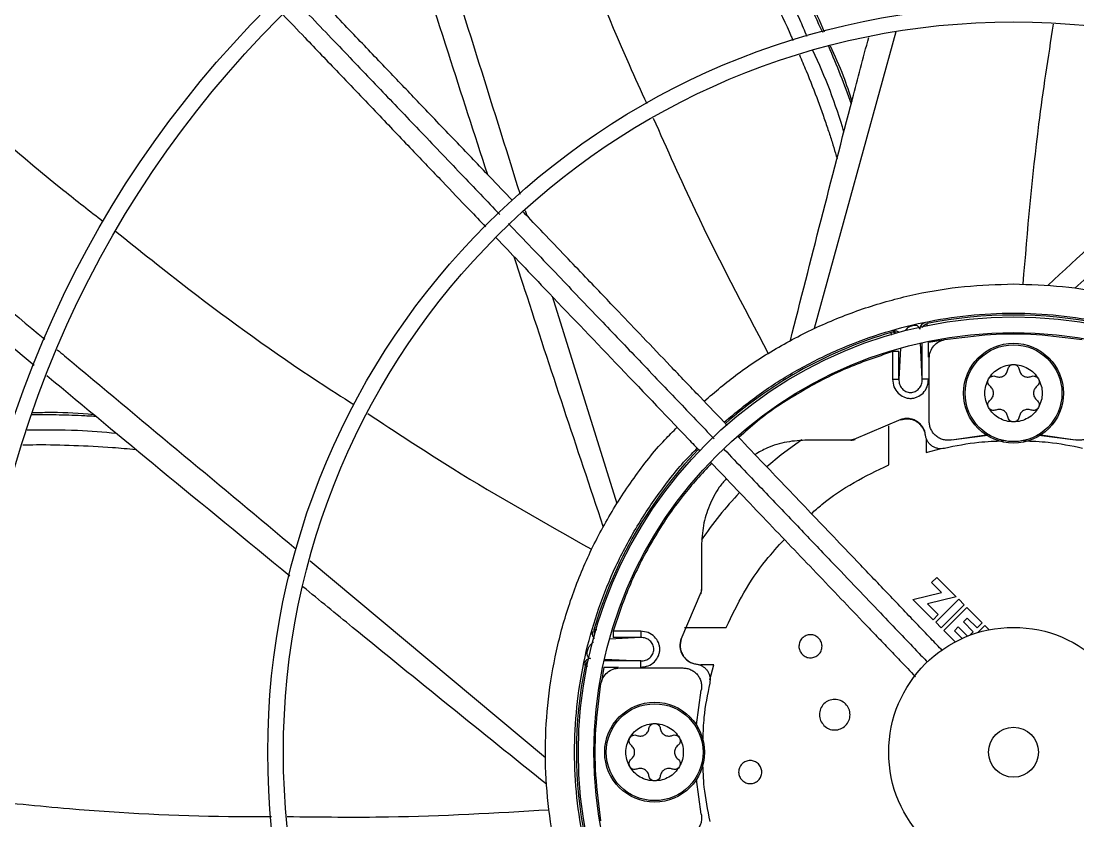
# Model space of a CAD drawing. Header units: inches. Extents: x 1229 to 1453, y -1023 to -720.
# Drawn here: x 1247.91 to 1254.58, y -865.69 to -860.65 of the extents above; entities that cross this region are included whole.
import ezdxf

# ---------------------------------------------------------------- set-up
doc = ezdxf.new("R2010")
doc.units = ezdxf.units.IN
doc.header["$MEASUREMENT"] = 0

msp = doc.modelspace()

# ---------------------------------------------------------------- linework, layer by layer
at = {"color": 18, "linetype": 'Continuous', "lineweight": 25, "true_color": 0x000000}
for p, q in [((1253.4308, -860.7173), (1252.9172, -862.5888)), ((1256.0019, -861.0397), (1254.5613, -862.3336)), ((1251.0935, -861.8448), (1251.1036, -861.877)), ((1251.2628, -862.3856), (1251.672, -863.6925)), ((1253.4601, -862.7123), (1253.4501, -862.9093)), ((1253.5984, -862.9093), (1253.5868, -862.6802)), ((1253.5984, -862.9093), (1253.5984, -862.6776)), ((1253.7297, -862.6628), (1253.6377, -862.677)), ((1253.6377, -862.7701), (1253.6377, -862.677)), ((1253.4108, -862.7347), (1253.4108, -862.9093)), ((1253.4501, -862.9093), (1253.4501, -862.7347)), ((1253.6424, -863.1754), (1253.6424, -862.7753)), ((1253.6377, -862.9093), (1253.5984, -862.9093)), ((1253.4632, -863.1628), (1253.1668, -863.2879)), ((1253.4632, -863.1628), (1253.4635, -863.1648)), ((1253.3865, -863.4491), (1253.3865, -863.2018)), ((1253.1486, -863.2923), (1252.8746, -863.2923)), ((1253.1486, -863.2923), (1253.1571, -863.2923)), ((1253.1749, -863.288), (1253.1668, -863.2879)), ((1253.6227, -863.2859), (1253.6227, -863.371)), ((1253.7834, -863.2912), (1254.0011, -863.2604)), ((1253.7834, -863.2912), (1254.0122, -863.2612)), ((1254.3339, -863.261), (1254.5643, -863.2912)), ((1254.3466, -863.2604), (1254.5643, -863.2912)), ((1253.6227, -863.371), (1253.7179, -863.3458)), ((1252.2054, -863.9616), (1252.2054, -864.2356)), ((1249.7368, -864.0533), (1251.2213, -865.294)), ((1253.6896, -864.1583), (1253.6573, -864.1905)), ((1253.6896, -864.1583), (1253.8121, -864.2807)), ((1252.2054, -864.244), (1252.2054, -864.2356)), ((1253.7196, -864.2529), (1253.6573, -864.1905)), ((1252.201, -864.2537), (1252.0759, -864.5502)), ((1252.201, -864.2537), (1252.2011, -864.2618)), ((1253.5393, -864.2974), (1253.7196, -864.2529)), ((1253.6673, -864.4255), (1253.5393, -864.2974)), ((1253.8121, -864.2807), (1253.6317, -864.3253)), ((1253.6833, -864.4415), (1253.8284, -864.2964)), ((1253.8632, -864.3312), (1253.8284, -864.2964)), ((1253.6317, -864.3253), (1253.6996, -864.3932)), ((1253.8632, -864.3312), (1253.7181, -864.4763)), ((1253.7341, -864.4923), (1253.8789, -864.3476)), ((1253.8789, -864.3476), (1253.9763, -864.445)), ((1253.6996, -864.3932), (1253.6673, -864.4255)), ((1253.7181, -864.4763), (1253.6833, -864.4415)), ((1253.8814, -864.4146), (1253.8575, -864.4386)), ((1253.8575, -864.4386), (1253.9201, -864.5012)), ((1253.944, -864.4773), (1253.8814, -864.4146)), ((1253.9763, -864.445), (1253.944, -864.4773)), ((1251.8224, -864.4977), (1251.6478, -864.4977)), ((1252.0976, -864.4734), (1252.3621, -864.4734)), ((1253.8063, -864.5645), (1253.7341, -864.4923)), ((1253.8252, -864.4709), (1253.8012, -864.4948)), ((1253.8012, -864.4948), (1253.8496, -864.5432)), ((1253.8833, -864.529), (1253.8252, -864.4709)), ((1253.9201, -864.5012), (1253.898, -864.5233)), ((1253.9483, -864.5064), (1253.993, -864.4617)), ((1253.993, -864.4617), (1254.0199, -864.4886)), ((1251.8224, -864.5371), (1251.6254, -864.547)), ((1251.8224, -864.5371), (1251.6478, -864.5371)), ((1252.0759, -864.5502), (1252.0779, -864.5505)), ((1251.4669, -864.7007), (1251.4714, -864.7155)), ((1251.8224, -864.6853), (1251.5906, -864.6853)), ((1251.5932, -864.6737), (1251.8224, -864.6853)), ((1252.2841, -864.7096), (1252.199, -864.7096)), ((1252.2589, -864.8048), (1252.2841, -864.7096)), ((1251.5901, -864.7247), (1251.5758, -864.8167)), ((1251.5901, -864.7247), (1251.6832, -864.7247)), ((1251.6883, -864.7293), (1252.0884, -864.7293)), ((1252.1734, -865.088), (1252.2043, -864.8704)), ((1252.2043, -865.6512), (1252.1734, -865.4336))]:
    msp.add_line(p, q, dxfattribs=at)
at = {"color": 18, "linetype": 'Continuous', "lineweight": 25, "true_color": 0x000000, "flags": 128}
msp.add_lwpolyline([(1252.8378, -863.2908), (1252.7085, -863.3849), (1252.617, -863.4602)], dxfattribs=at)
at = {"color": 18, "linetype": 'Continuous', "lineweight": 25, "true_color": 0x000000}
for centre, radius in [((1254.1739, -865.2608), 11.7126), ((1254.1739, -865.2608), 8.5704), ((1254.1739, -865.2608), 8.472), ((1254.1739, -865.2608), 6.6478), ((1254.1739, -865.2608), 6.5493), ((1254.1739, -865.2608), 4.7037), ((1254.1739, -865.2608), 4.6053), ((1254.1739, -865.2608), 2.745), ((1254.1739, -865.2608), 2.6465), ((1254.1739, -862.997), 0.315), ((1254.1739, -862.997), 0.3053), ((1254.1739, -865.2608), 0.7874), ((1251.9101, -865.2608), 0.315), ((1251.9101, -865.2608), 0.3053), ((1254.1739, -865.2608), 0.1575)]:
    msp.add_circle(centre, radius, dxfattribs=at)
for centre, radius, start, end in [((1254.1739, -865.2608), 12.9331, 103.26667, 166.73333), ((1254.1739, -865.2608), 2.7569, 78.59287, 101.40713), ((1254.1739, -865.2608), 2.7569, 106.2782, 131.24448), ((1253.4121, -862.6522), 0.0393, 60.09679, 106.27356), ((1254.1739, -865.2608), 2.7569, 136.15848, 163.7218), ((1254.1739, -865.2608), 2.3804, 136.5504, 145.78048), ((1251.5652, -864.4991), 0.0394, 163.73091, 209.89291), ((1254.1739, -865.2608), 2.7569, 168.59287, 191.40713), ((1251.5055, -864.7087), 0.0394, 90.00217, 168.29456), ((1251.51, -864.7233), 0.0394, 122.42221, 168.58239)]:
    msp.add_arc(centre, radius, start, end, dxfattribs=at)
for points, knots in [([(1242.4643, -865.2608), (1242.4692, -865.0053), (1242.4788, -864.4944), (1242.5568, -863.7313), (1242.681, -862.9748), (1242.8553, -862.228), (1243.0778, -861.4942), (1243.3479, -860.7766), (1243.6644, -860.0781), (1244.0259, -859.4019), (1244.4308, -858.7507), (1244.8774, -858.1274), (1245.3639, -857.5347), (1245.8881, -856.975), (1246.4477, -856.4508), (1247.0405, -855.9644), (1247.6637, -855.5177), (1248.3149, -855.1128), (1248.9912, -854.7513), (1249.6896, -854.4349), (1250.4073, -854.1648), (1251.141, -853.9422), (1251.8878, -853.7681), (1252.6444, -853.6432), (1253.4075, -853.568), (1254.1739, -853.5429), (1254.9402, -853.568), (1255.7033, -853.6432), (1256.4599, -853.7681), (1257.2067, -853.9422), (1257.9404, -854.1648), (1258.6581, -854.4349), (1259.3565, -854.7513), (1260.0328, -855.1128), (1260.684, -855.5177), (1261.3073, -855.9644), (1261.9, -856.4508), (1262.4597, -856.975), (1262.9838, -857.5347), (1263.4703, -858.1274), (1263.9169, -858.7507), (1264.3218, -859.4019), (1264.6833, -860.0781), (1264.9998, -860.7766), (1265.2699, -861.4942), (1265.4924, -862.228), (1265.6667, -862.9748), (1265.7909, -863.7313), (1265.8689, -864.4944), (1265.8786, -865.0053), (1265.8834, -865.2608)], [0, 0, 0, 0, 0.020833, 0.041667, 0.0625, 0.083333, 0.104167, 0.125, 0.145833, 0.166667, 0.1875, 0.208333, 0.229167, 0.25, 0.270833, 0.291667, 0.3125, 0.333333, 0.354167, 0.375, 0.395833, 0.416667, 0.4375, 0.458333, 0.479167, 0.5, 0.520833, 0.541667, 0.5625, 0.583333, 0.604167, 0.625, 0.645833, 0.666667, 0.6875, 0.708333, 0.729167, 0.75, 0.770833, 0.791667, 0.8125, 0.833333, 0.854167, 0.875, 0.895833, 0.916667, 0.9375, 0.958333, 0.979167, 1, 1, 1, 1]), ([(1251.9813, -859.0947), (1251.9836, -859.0976), (1252.0116, -859.132), (1252.0629, -859.1984), (1252.1346, -859.2932), (1252.2028, -859.3869), (1252.296, -859.5187), (1252.4087, -859.6871), (1252.5624, -859.933), (1252.718, -860.2063), (1252.8606, -860.4825), (1252.9369, -860.6517), (1252.9682, -860.7211)], [0, 0, 0, 0, 0.005829, 0.069293, 0.131295, 0.191839, 0.250923, 0.384412, 0.509798, 0.706683, 0.87956, 1, 1, 1, 1]), ([(1251.9921, -859.0906), (1252.0185, -859.1218), (1252.1583, -859.2872), (1252.3798, -859.6098), (1252.6543, -860.0547), (1252.8547, -860.4253), (1252.9507, -860.6515), (1252.979, -860.7182)], [0, 0, 0, 0, 0.063901, 0.337789, 0.611689, 0.885604, 1, 1, 1, 1]), ([(1251.7937, -859.1665), (1251.832, -859.214), (1251.914, -859.3157), (1252.0351, -859.4783), (1252.1597, -859.6556), (1252.2833, -859.8433), (1252.4052, -860.0415), (1252.5323, -860.2632), (1252.6554, -860.4991), (1252.7411, -860.6743), (1252.7796, -860.7637), (1252.7832, -860.7721)], [0, 0, 0, 0, 0.096233, 0.206176, 0.320503, 0.439206, 0.562272, 0.689686, 0.845034, 0.985429, 1, 1, 1, 1]), ([(1252.8716, -860.7477), (1252.8566, -860.7121), (1252.779, -860.5268), (1252.608, -860.2048), (1252.3596, -859.7838), (1252.1185, -859.4246), (1251.9492, -859.2146), (1251.8828, -859.1324)], [0, 0, 0, 0, 0.06136, 0.318858, 0.576414, 0.834122, 1, 1, 1, 1]), ([(1251.1866, -859.4391), (1251.2489, -859.6235), (1251.4184, -860.1254), (1251.6456, -860.7027), (1251.8228, -861.0892), (1251.8603, -861.1709)], [0, 0, 0, 0, 0.314001, 0.854808, 1, 1, 1, 1]), ([(1250.4708, -859.8609), (1250.4833, -859.9005), (1250.6802, -860.5263), (1250.8769, -861.1539), (1251.0612, -861.7418)], [0, 0, 0, 0, 0.063243, 1, 1, 1, 1]), ([(1250.8573, -861.6192), (1250.7742, -861.3636), (1250.5953, -860.8133), (1250.4208, -860.2627), (1250.3274, -859.9679)], [0, 0, 0, 0, 0.464546, 1, 1, 1, 1]), ([(1251.0132, -861.7824), (1250.9649, -861.7319), (1250.8491, -861.6106), (1250.6571, -861.4098), (1250.4503, -861.1933), (1250.2418, -860.9752), (1250.0337, -860.7575), (1249.8643, -860.5801), (1249.7641, -860.4753), (1249.7396, -860.4496)], [0, 0, 0, 0, 0.113273, 0.27182, 0.45098, 0.599768, 0.762852, 0.941876, 1, 1, 1, 1]), ([(1249.6455, -860.5221), (1249.7376, -860.6185), (1249.9157, -860.8049), (1250.1749, -861.0761), (1250.4303, -861.3434), (1250.6814, -861.6062), (1250.852, -861.7847), (1250.9339, -861.8704)], [0, 0, 0, 0, 0.2154, 0.416422, 0.604341, 0.810085, 1, 1, 1, 1]), ([(1249.5648, -860.6087), (1249.6111, -860.6571), (1249.7279, -860.7794), (1249.9272, -860.9878), (1250.1527, -861.2238), (1250.3715, -861.4529), (1250.5645, -861.6548), (1250.7191, -861.8165), (1250.8096, -861.9113), (1250.8437, -861.947)], [0, 0, 0, 0, 0.1090567, 0.2754016, 0.4684679, 0.6386179, 0.7884724, 0.9203047, 1, 1, 1, 1]), ([(1247.0445, -860.6968), (1247.17, -860.8179), (1247.5369, -861.1719), (1248.001, -861.5772), (1248.3484, -861.8488), (1248.4316, -861.9138)], [0, 0, 0, 0, 0.283361, 0.828422, 1, 1, 1, 1]), ([(1254.4243, -860.6692), (1254.3917, -860.8793), (1254.3071, -861.4232), (1254.2608, -861.9718), (1254.2323, -862.3086)], [0, 0, 0, 0, 0.386148, 1, 1, 1, 1]), ([(1252.7662, -862.6652), (1252.8956, -862.1568), (1253.058, -861.5189), (1253.2263, -860.8829), (1253.2605, -860.7537)], [0, 0, 0, 0, 0.7968413, 1, 1, 1, 1]), ([(1253.1045, -861.3501), (1253.077, -861.2624), (1253.0221, -861.0872), (1252.9467, -860.9194), (1252.909, -860.8356)], [0, 0, 0, 0, 0.500505, 1, 1, 1, 1]), ([(1253.0064, -860.8081), (1253.032, -860.8682), (1253.0832, -860.9886), (1253.1277, -861.1114), (1253.1501, -861.173)], [0, 0, 0, 0, 0.4988732, 1, 1, 1, 1]), ([(1253.0171, -860.8058), (1253.0462, -860.8686), (1253.0992, -860.983), (1253.1371, -861.1028), (1253.1543, -861.1567)], [0, 0, 0, 0, 0.549444, 1, 1, 1, 1]), ([(1252.8229, -860.8641), (1252.8374, -860.8973), (1252.8797, -860.9939), (1252.9292, -861.1229), (1252.974, -861.2469), (1253.0031, -861.332), (1253.0284, -861.4102), (1253.0474, -861.4717), (1253.0577, -861.5072), (1253.0611, -861.5188)], [0, 0, 0, 0, 0.155591, 0.453872, 0.593993, 0.723032, 0.840997, 0.947892, 1, 1, 1, 1]), ([(1254.3929, -862.3162), (1254.7767, -861.9585), (1255.2582, -861.5096), (1255.7436, -861.0656), (1255.8422, -860.9754)], [0, 0, 0, 0, 0.796821, 1, 1, 1, 1]), ([(1251.9015, -861.2618), (1251.9877, -861.4565), (1252.2109, -861.9601), (1252.4687, -862.447), (1252.6268, -862.7457)], [0, 0, 0, 0, 0.3865725, 1, 1, 1, 1]), ([(1246.6133, -861.4484), (1246.6588, -861.4863), (1247.1415, -861.888), (1247.6254, -862.2916), (1248.0637, -862.6571)], [0, 0, 0, 0, 0.094293, 1, 1, 1, 1]), ([(1247.9967, -862.8217), (1247.8601, -862.7087), (1247.3702, -862.3036), (1246.8838, -861.8971), (1246.5331, -861.604)], [0, 0, 0, 0, 0.278863, 1, 1, 1, 1]), ([(1252.3681, -863.2002), (1252.3108, -863.1403), (1252.1909, -863.0148), (1252.0135, -862.8292), (1251.8428, -862.6505), (1251.7016, -862.5028), (1251.581, -862.3766), (1251.4692, -862.2596), (1251.3433, -862.1278), (1251.2128, -861.9913), (1251.1242, -861.8985), (1251.0826, -861.8551)], [0, 0, 0, 0, 0.133272, 0.279174, 0.413304, 0.531425, 0.608473, 0.694881, 0.792575, 0.902797, 1, 1, 1, 1]), ([(1248.5105, -861.976), (1248.6635, -862.0982), (1249.0784, -862.4296), (1249.5817, -862.7925), (1249.9387, -863.0212), (1250.0134, -863.0691)], [0, 0, 0, 0, 0.3159676, 0.8567363, 1, 1, 1, 1]), ([(1250.9876, -861.9266), (1251.0864, -862.03), (1251.2745, -862.2268), (1251.544, -862.5088), (1251.8007, -862.7775), (1252.0452, -863.0333), (1252.2086, -863.2043), (1252.2858, -863.2851)], [0, 0, 0, 0, 0.228868, 0.435815, 0.623227, 0.822027, 1, 1, 1, 1]), ([(1250.9111, -862.0174), (1250.9578, -862.0664), (1251.0594, -862.1727), (1251.3103, -862.4352), (1251.6674, -862.8089), (1251.9943, -863.151), (1252.1719, -863.3368), (1252.1962, -863.3622)], [0, 0, 0, 0, 0.109527, 0.237746, 0.586688, 0.943426, 1, 1, 1, 1]), ([(1251.5863, -863.8384), (1251.4202, -863.3408), (1251.2309, -862.774), (1251.0472, -862.2058), (1251.0248, -862.1364)], [0, 0, 0, 0, 0.877844, 1, 1, 1, 1]), ([(1252.2221, -863.0474), (1252.2915, -862.9885), (1252.4397, -862.8627), (1252.691, -862.7017), (1252.9671, -862.5598), (1253.2571, -862.4482), (1253.557, -862.368), (1253.8637, -862.3175), (1254.0705, -862.3112), (1254.1739, -862.308)], [0, 0, 0, 0, 0.127919, 0.273266, 0.418612, 0.56396, 0.709306, 0.854654, 1, 1, 1, 1]), ([(1254.1739, -862.308), (1254.2772, -862.3112), (1254.484, -862.3175), (1254.7907, -862.368), (1255.0907, -862.4481), (1255.3804, -862.56), (1255.6573, -862.701), (1255.9161, -862.8719), (1256.1056, -863.0191), (1256.2002, -863.1163), (1256.2228, -863.1395)], [0, 0, 0, 0, 0.136759, 0.273517, 0.410274, 0.547034, 0.68379, 0.820549, 0.957307, 1, 1, 1, 1]), ([(1252.3484, -863.1796), (1252.4209, -863.1196), (1252.5667, -862.999), (1252.8079, -862.8475), (1253.063, -862.7195), (1253.3303, -862.6188), (1253.6065, -862.5461), (1253.8887, -862.5021), (1254.1739, -862.4874), (1254.4591, -862.5021), (1254.7412, -862.5461), (1255.0174, -862.6188), (1255.2846, -862.7196), (1255.5403, -862.8471), (1255.7802, -863.0013), (1255.9645, -863.1419), (1256.0605, -863.2381), (1256.0893, -863.2669)], [0, 0, 0, 0, 0.0686182, 0.1379717, 0.207325, 0.2766794, 0.3460334, 0.4153867, 0.4847398, 0.554094, 0.6234473, 0.6928013, 0.7621556, 0.831509, 0.9008624, 0.9702164, 1, 1, 1, 1]), ([(1253.5824, -862.5924), (1253.5815, -862.5889), (1253.5799, -862.5819), (1253.5705, -862.5738), (1253.5603, -862.569), (1253.547, -862.5695), (1253.543, -862.5699), (1253.5398, -862.5705), (1253.5364, -862.5712), (1253.5331, -862.5722), (1253.5299, -862.5732), (1253.5237, -862.5755), (1253.5133, -862.5806), (1253.4968, -862.5916), (1253.4911, -862.5992), (1253.487, -862.6045)], [0, 0, 0, 0, 0.2061417, 0.4095199, 0.552974, 0.5738067, 0.5833824, 0.5923662, 0.6010123, 0.6097972, 0.6191121, 0.6290455, 0.6731164, 0.7702347, 1, 1, 1, 1]), ([(1253.6138, -862.5539), (1253.6096, -862.5552), (1253.601, -862.5579), (1253.5906, -862.5671), (1253.5837, -862.5791), (1253.5828, -862.5881), (1253.5824, -862.5924)], [0, 0, 0, 0, 0.242701, 0.500198, 0.757591, 1, 1, 1, 1]), ([(1253.5998, -862.5829), (1253.6016, -862.5791), (1253.6054, -862.5711), (1253.6158, -862.5623), (1253.6244, -862.5596), (1253.6286, -862.5583)], [0, 0, 0, 0, 0.317155, 0.668815, 1, 1, 1, 1]), ([(1253.6305, -862.577), (1253.6302, -862.5735), (1253.6292, -862.5608), (1253.6288, -862.5594), (1253.6286, -862.5583)], [0, 0, 0, 0, 0.281956, 1, 1, 1, 1]), ([(1253.4011, -862.6144), (1253.401, -862.6159), (1253.4009, -862.618), (1253.4017, -862.6282), (1253.4018, -862.6309)], [0, 0, 0, 0, 0.7360969, 1, 1, 1, 1]), ([(1253.4134, -862.6045), (1253.4161, -862.6039), (1253.4217, -862.6027), (1253.4307, -862.6032), (1253.4397, -862.6058), (1253.4468, -862.6095), (1253.4501, -862.6129), (1253.4511, -862.614)], [0, 0, 0, 0, 0.202106, 0.421325, 0.653497, 0.892822, 1, 1, 1, 1]), ([(1253.7411, -862.6587), (1253.8369, -862.646), (1254.0284, -862.6206), (1254.3193, -862.6206), (1254.5108, -862.646), (1254.6066, -862.6587)], [0, 0, 0, 0, 0.333334, 0.666666, 1, 1, 1, 1]), ([(1253.6424, -862.7753), (1253.6438, -862.7614), (1253.6466, -862.7337), (1253.6687, -862.6975), (1253.7008, -862.6698), (1253.7277, -862.6624), (1253.7411, -862.6587)], [0, 0, 0, 0, 0.250003, 0.500006, 0.749994, 1, 1, 1, 1]), ([(1248.1425, -862.7228), (1248.1733, -862.7484), (1248.6748, -863.1664), (1249.1771, -863.5859), (1249.6486, -863.9796)], [0, 0, 0, 0, 0.061422, 1, 1, 1, 1]), ([(1253.4108, -862.7347), (1253.3109, -862.7686), (1253.1089, -862.8371), (1252.8233, -862.9881), (1252.5975, -863.1346), (1252.4791, -863.2427), (1252.4415, -863.2771)], [0, 0, 0, 0, 0.282089, 0.570666, 0.863744, 1, 1, 1, 1]), ([(1253.4501, -862.7347), (1253.4495, -862.7347), (1253.4481, -862.7347), (1253.439, -862.7347), (1253.4261, -862.7347), (1253.4159, -862.7347), (1253.4108, -862.7347)], [0, 0, 0, 0, 0.250013, 0.500029, 0.750015, 1, 1, 1, 1]), ([(1254.017, -862.9065), (1254.026, -862.8934), (1254.0438, -862.8672), (1254.0824, -862.8386), (1254.1264, -862.8195), (1254.158, -862.8171), (1254.1739, -862.8159)], [0, 0, 0, 0, 0.25, 0.500009, 0.750001, 1, 1, 1, 1]), ([(1254.0623, -862.8911), (1254.0663, -862.8924), (1254.0742, -862.8951), (1254.087, -862.8956), (1254.0994, -862.8934), (1254.1111, -862.8883), (1254.1213, -862.8807), (1254.1295, -862.8711), (1254.1354, -862.8598), (1254.1371, -862.8515), (1254.1379, -862.8474)], [0, 0, 0, 0, 0.12501, 0.250004, 0.375011, 0.500011, 0.62501, 0.75002, 0.875001, 1, 1, 1, 1]), ([(1254.1379, -862.8474), (1254.1389, -862.8432), (1254.141, -862.8346), (1254.1495, -862.8244), (1254.1608, -862.8173), (1254.1695, -862.8164), (1254.1739, -862.8159)], [0, 0, 0, 0, 0.250017, 0.500038, 0.749991, 1, 1, 1, 1]), ([(1254.1739, -862.8159), (1254.1782, -862.8164), (1254.1869, -862.8173), (1254.1982, -862.8244), (1254.2067, -862.8346), (1254.2088, -862.8432), (1254.2098, -862.8474)], [0, 0, 0, 0, 0.249997, 0.500015, 0.750023, 1, 1, 1, 1]), ([(1254.1739, -862.8159), (1254.1897, -862.8171), (1254.2213, -862.8195), (1254.2653, -862.8386), (1254.3039, -862.8672), (1254.3218, -862.8934), (1254.3307, -862.9065)], [0, 0, 0, 0, 0.250018, 0.500003, 0.750007, 1, 1, 1, 1]), ([(1254.2098, -862.8474), (1254.2106, -862.8515), (1254.2123, -862.8598), (1254.2182, -862.8711), (1254.2264, -862.8807), (1254.2366, -862.8883), (1254.2483, -862.8934), (1254.2607, -862.8956), (1254.2735, -862.8951), (1254.2815, -862.8924), (1254.2854, -862.8911)], [0, 0, 0, 0, 0.125009, 0.249988, 0.374997, 0.499995, 0.624993, 0.749999, 0.874992, 1, 1, 1, 1]), ([(1249.6094, -864.1497), (1249.3364, -863.9266), (1248.8235, -863.5074), (1248.3146, -863.0853), (1248.0767, -862.8879)], [0, 0, 0, 0, 0.532369, 1, 1, 1, 1]), ([(1253.4108, -862.9093), (1253.4126, -862.9255), (1253.4161, -862.9573), (1253.4429, -862.9973), (1253.4745, -863.0192), (1253.5026, -863.028), (1253.5242, -863.0301), (1253.5459, -863.028), (1253.574, -863.0192), (1253.6056, -862.9973), (1253.6324, -862.9573), (1253.6359, -862.9255), (1253.6377, -862.9093)], [0, 0, 0, 0, 0.132078, 0.2598, 0.381605, 0.440894, 0.500007, 0.559042, 0.618396, 0.740202, 0.867924, 1, 1, 1, 1]), ([(1253.4108, -862.9093), (1253.4159, -862.9093), (1253.4261, -862.9093), (1253.439, -862.9093), (1253.4481, -862.9093), (1253.4495, -862.9093), (1253.4501, -862.9093)], [0, 0, 0, 0, 0.249985, 0.499971, 0.749987, 1, 1, 1, 1]), ([(1253.4501, -862.9093), (1253.4511, -862.9198), (1253.4531, -862.9406), (1253.4667, -862.9637), (1253.4816, -862.978), (1253.4947, -862.9861), (1253.5091, -862.9912), (1253.5242, -862.993), (1253.5394, -862.9912), (1253.5538, -862.9861), (1253.5669, -862.978), (1253.5818, -862.9637), (1253.5954, -862.9406), (1253.5974, -862.9198), (1253.5984, -862.9093)], [0, 0, 0, 0, 0.1276382, 0.2537227, 0.3161311, 0.3778855, 0.439088, 0.4999904, 0.5609116, 0.6221141, 0.6838688, 0.7462768, 0.8723618, 1, 1, 1, 1]), ([(1254.017, -863.0876), (1254.0101, -863.0733), (1253.9964, -863.0447), (1253.9909, -862.997), (1253.9964, -862.9493), (1254.0101, -862.9208), (1254.017, -862.9065)], [0, 0, 0, 0, 0.25, 0.5, 0.75, 1, 1, 1, 1]), ([(1254.0263, -862.9533), (1254.0231, -862.9503), (1254.0168, -862.9443), (1254.0122, -862.9318), (1254.0117, -862.9185), (1254.0152, -862.9105), (1254.017, -862.9065)], [0, 0, 0, 0, 0.249989, 0.499995, 0.749993, 1, 1, 1, 1]), ([(1254.017, -862.9065), (1254.0196, -862.9029), (1254.0247, -862.8958), (1254.0365, -862.8896), (1254.0497, -862.8874), (1254.0581, -862.8898), (1254.0623, -862.8911)], [0, 0, 0, 0, 0.249988, 0.499992, 0.749963, 1, 1, 1, 1]), ([(1254.2854, -862.8911), (1254.2896, -862.8898), (1254.298, -862.8874), (1254.3112, -862.8896), (1254.323, -862.8958), (1254.3281, -862.9029), (1254.3307, -862.9065)], [0, 0, 0, 0, 0.249949, 0.500008, 0.750012, 1, 1, 1, 1]), ([(1254.3307, -862.9065), (1254.3325, -862.9105), (1254.336, -862.9185), (1254.3356, -862.9318), (1254.3309, -862.9443), (1254.3246, -862.9503), (1254.3214, -862.9533)], [0, 0, 0, 0, 0.250007, 0.500005, 0.750011, 1, 1, 1, 1]), ([(1254.3307, -862.9065), (1254.3376, -862.9208), (1254.3513, -862.9493), (1254.3568, -862.997), (1254.3513, -863.0447), (1254.3376, -863.0733), (1254.3307, -863.0876)], [0, 0, 0, 0, 0.25, 0.5, 0.75, 1, 1, 1, 1]), ([(1254.0263, -863.0407), (1254.0295, -863.0379), (1254.0358, -863.0323), (1254.0426, -863.0215), (1254.0469, -863.0096), (1254.0483, -862.997), (1254.0469, -862.9844), (1254.0426, -862.9725), (1254.0358, -862.9617), (1254.0295, -862.9561), (1254.0263, -862.9533)], [0, 0, 0, 0, 0.125011, 0.2500042, 0.3750014, 0.5, 0.625, 0.7499958, 0.874989, 1, 1, 1, 1]), ([(1254.3214, -862.9533), (1254.3182, -862.9561), (1254.3119, -862.9617), (1254.3051, -862.9725), (1254.3008, -862.9844), (1254.2994, -862.997), (1254.3008, -863.0096), (1254.3051, -863.0215), (1254.3119, -863.0323), (1254.3182, -863.0379), (1254.3214, -863.0407)], [0, 0, 0, 0, 0.125011, 0.2500042, 0.375, 0.5, 0.6249986, 0.7499958, 0.874989, 1, 1, 1, 1]), ([(1254.017, -863.0876), (1254.0152, -863.0836), (1254.0117, -863.0756), (1254.0122, -863.0622), (1254.0168, -863.0497), (1254.0231, -863.0437), (1254.0263, -863.0407)], [0, 0, 0, 0, 0.250008, 0.500004, 0.75001, 1, 1, 1, 1]), ([(1254.3214, -863.0407), (1254.3246, -863.0437), (1254.3309, -863.0497), (1254.3356, -863.0622), (1254.336, -863.0756), (1254.3325, -863.0836), (1254.3307, -863.0876)], [0, 0, 0, 0, 0.24999, 0.499996, 0.749992, 1, 1, 1, 1]), ([(1247.9846, -863.1196), (1248.0272, -863.1182), (1248.156, -863.1137), (1248.2839, -863.1236), (1248.3696, -863.1303)], [0, 0, 0, 0, 0.330582, 1, 1, 1, 1]), ([(1254.1739, -863.1781), (1254.158, -863.1769), (1254.1264, -863.1745), (1254.0824, -863.1554), (1254.0438, -863.1269), (1254.026, -863.1007), (1254.017, -863.0876)], [0, 0, 0, 0, 0.249999, 0.49999, 0.749999, 1, 1, 1, 1]), ([(1254.0623, -863.103), (1254.0581, -863.1042), (1254.0497, -863.1067), (1254.0365, -863.1044), (1254.0247, -863.0982), (1254.0196, -863.0911), (1254.017, -863.0876)], [0, 0, 0, 0, 0.250037, 0.500007, 0.750011, 1, 1, 1, 1]), ([(1254.1379, -863.1466), (1254.1371, -863.1425), (1254.1354, -863.1342), (1254.1295, -863.123), (1254.1213, -863.1133), (1254.1111, -863.1057), (1254.0994, -863.1007), (1254.087, -863.0984), (1254.0742, -863.0989), (1254.0663, -863.1016), (1254.0623, -863.103)], [0, 0, 0, 0, 0.124998, 0.249979, 0.374989, 0.499989, 0.624988, 0.749996, 0.87499, 1, 1, 1, 1]), ([(1254.3307, -863.0876), (1254.3218, -863.1007), (1254.3039, -863.1269), (1254.2653, -863.1554), (1254.2213, -863.1745), (1254.1897, -863.1769), (1254.1739, -863.1781)], [0, 0, 0, 0, 0.249995, 0.499998, 0.749982, 1, 1, 1, 1]), ([(1254.2854, -863.103), (1254.2815, -863.1016), (1254.2735, -863.0989), (1254.2607, -863.0984), (1254.2483, -863.1007), (1254.2366, -863.1057), (1254.2264, -863.1133), (1254.2182, -863.123), (1254.2123, -863.1342), (1254.2106, -863.1425), (1254.2098, -863.1466)], [0, 0, 0, 0, 0.125008, 0.250001, 0.375007, 0.500005, 0.625004, 0.750013, 0.874992, 1, 1, 1, 1]), ([(1254.3307, -863.0876), (1254.3281, -863.0911), (1254.323, -863.0982), (1254.3112, -863.1044), (1254.298, -863.1067), (1254.2896, -863.1042), (1254.2854, -863.103)], [0, 0, 0, 0, 0.249989, 0.4999926, 0.7500513, 1, 1, 1, 1]), ([(1247.9813, -863.1306), (1248.0326, -863.1308), (1248.1372, -863.1314), (1248.2713, -863.1355), (1248.3539, -863.1402), (1248.3835, -863.1418)], [0, 0, 0, 0, 0.3820963, 0.7788145, 1, 1, 1, 1]), ([(1250.1012, -863.1257), (1250.2787, -863.2427), (1250.7383, -863.5455), (1251.2182, -863.8156), (1251.5127, -863.9814)], [0, 0, 0, 0, 0.386151, 1, 1, 1, 1]), ([(1253.6184, -863.2606), (1253.6168, -863.252), (1253.6135, -863.2347), (1253.6016, -863.211), (1253.5851, -863.1904), (1253.5645, -863.1739), (1253.5407, -863.1624), (1253.5151, -863.1565), (1253.4886, -863.156), (1253.4717, -863.1606), (1253.4632, -863.1628)], [0, 0, 0, 0, 0.125208, 0.250383, 0.375501, 0.500527, 0.625481, 0.750346, 0.875187, 1, 1, 1, 1]), ([(1253.4634, -863.1643), (1253.4774, -863.1612), (1253.4991, -863.1564), (1253.5291, -863.161), (1253.5509, -863.1682), (1253.5634, -863.1765), (1253.569, -863.1803)], [0, 0, 0, 0, 0.3849, 0.596379, 0.815696, 1, 1, 1, 1]), ([(1253.6132, -863.2385), (1253.6131, -863.2384), (1253.6112, -863.2299), (1253.6023, -863.2141), (1253.5861, -863.1927), (1253.5643, -863.1754), (1253.5392, -863.1636), (1253.5128, -863.1582), (1253.4871, -863.1583), (1253.4712, -863.1627), (1253.4635, -863.1648)], [0, 0, 0, 0, 0.002801, 0.141497, 0.287581, 0.43759, 0.587502, 0.733294, 0.871589, 1, 1, 1, 1]), ([(1253.569, -863.1803), (1253.5703, -863.181), (1253.5786, -863.1858), (1253.5908, -863.1988), (1253.605, -863.2178), (1253.6107, -863.2321), (1253.6134, -863.2391)], [0, 0, 0, 0, 0.056279, 0.380802, 0.697088, 1, 1, 1, 1]), ([(1253.7834, -863.2912), (1253.7748, -863.2924), (1253.7575, -863.2947), (1253.7315, -863.2908), (1253.7069, -863.2817), (1253.6849, -863.2674), (1253.6666, -863.2486), (1253.6529, -863.2263), (1253.644, -863.2015), (1253.6429, -863.1841), (1253.6424, -863.1754)], [0, 0, 0, 0, 0.124991, 0.249998, 0.374994, 0.499989, 0.624994, 0.749993, 0.874999, 1, 1, 1, 1]), ([(1254.1739, -863.1781), (1254.1695, -863.1777), (1254.1608, -863.1768), (1254.1495, -863.1697), (1254.141, -863.1594), (1254.1389, -863.1509), (1254.1379, -863.1466)], [0, 0, 0, 0, 0.249989, 0.499998, 0.75, 1, 1, 1, 1]), ([(1254.2098, -863.1466), (1254.2088, -863.1509), (1254.2067, -863.1594), (1254.1982, -863.1697), (1254.1869, -863.1768), (1254.1782, -863.1777), (1254.1739, -863.1781)], [0, 0, 0, 0, 0.249999, 0.500031, 0.75007, 1, 1, 1, 1]), ([(1254.7054, -863.1754), (1254.7048, -863.1841), (1254.7037, -863.2015), (1254.6948, -863.2263), (1254.6811, -863.2486), (1254.6628, -863.2674), (1254.6408, -863.2817), (1254.6162, -863.2908), (1254.5902, -863.2947), (1254.5729, -863.2924), (1254.5643, -863.2912)], [0, 0, 0, 0, 0.1249985, 0.2500014, 0.3749975, 0.4999997, 0.6249916, 0.7499853, 0.8749892, 1, 1, 1, 1]), ([(1248.5154, -863.251), (1248.434, -863.2438), (1248.2469, -863.2271), (1248.0582, -863.2296), (1247.9516, -863.231)], [0, 0, 0, 0, 0.435498, 1, 1, 1, 1]), ([(1251.9608, -867.2122), (1251.9047, -867.1466), (1251.7813, -867.0025), (1251.6218, -866.7557), (1251.4786, -866.4803), (1251.3657, -866.1909), (1251.2836, -865.8914), (1251.2335, -865.5849), (1251.2157, -865.2748), (1251.2305, -864.9646), (1251.2778, -864.6577), (1251.357, -864.3573), (1251.4673, -864.0671), (1251.6071, -863.7896), (1251.7767, -863.5298), (1251.9261, -863.3362), (1252.0263, -863.2379), (1252.0527, -863.2121)], [0, 0, 0, 0, 0.05882, 0.129282, 0.199743, 0.270205, 0.340667, 0.411128, 0.48159, 0.552051, 0.622513, 0.692975, 0.763436, 0.833898, 0.904359, 0.974821, 1, 1, 1, 1]), ([(1253.7259, -864.6211), (1253.7014, -864.5955), (1253.6462, -864.5377), (1253.5604, -864.4479), (1253.4683, -864.3515), (1253.3754, -864.2543), (1253.2814, -864.1559), (1253.1206, -863.9877), (1252.8931, -863.7496), (1252.6434, -863.4883), (1252.4912, -863.3291), (1252.4373, -863.2727)], [0, 0, 0, 0, 0.056993, 0.128473, 0.199655, 0.271209, 0.344596, 0.418468, 0.645238, 0.874387, 1, 1, 1, 1]), ([(1252.8746, -863.2923), (1252.8309, -863.295), (1252.7435, -863.3003), (1252.6306, -863.3332), (1252.5679, -863.3693), (1252.5432, -863.3835)], [0, 0, 0, 0, 0.377262, 0.754526, 1, 1, 1, 1]), ([(1253.1668, -863.2879), (1253.1639, -863.2892), (1253.1581, -863.2918), (1253.1518, -863.2921), (1253.1486, -863.2923)], [0, 0, 0, 0, 0.499687, 1, 1, 1, 1]), ([(1253.1571, -863.2923), (1253.1602, -863.2921), (1253.1663, -863.2917), (1253.172, -863.2892), (1253.1749, -863.288)], [0, 0, 0, 0, 0.4999258, 1, 1, 1, 1]), ([(1253.7379, -863.3447), (1253.7311, -863.3458), (1253.7176, -863.3481), (1253.6969, -863.3459), (1253.6771, -863.34), (1253.6591, -863.3298), (1253.6434, -863.3162), (1253.6311, -863.2996), (1253.6221, -863.2809), (1253.6196, -863.2674), (1253.6184, -863.2606)], [0, 0, 0, 0, 0.124957, 0.249986, 0.374922, 0.499988, 0.62492, 0.749987, 0.874963, 1, 1, 1, 1]), ([(1254.1107, -863.2993), (1254.0585, -863.301), (1253.933, -863.3051), (1253.8098, -863.3301), (1253.7379, -863.3447)], [0, 0, 0, 0, 0.415945, 1, 1, 1, 1]), ([(1254.6098, -863.3447), (1254.5379, -863.3301), (1254.4149, -863.3051), (1254.2895, -863.301), (1254.2375, -863.2993)], [0, 0, 0, 0, 0.584815, 1, 1, 1, 1]), ([(1247.9245, -863.3226), (1247.9531, -863.322), (1248.0603, -863.3199), (1248.2494, -863.325), (1248.4583, -863.3347), (1248.5882, -863.3468), (1248.6367, -863.3514)], [0, 0, 0, 0, 0.1201, 0.449916, 0.794925, 1, 1, 1, 1]), ([(1252.0945, -867.0845), (1252.079, -867.0681), (1251.9984, -866.9826), (1251.8744, -866.8087), (1251.7259, -866.5652), (1251.6052, -866.3062), (1251.5112, -866.0366), (1251.4455, -865.7587), (1251.4088, -865.4755), (1251.4014, -865.19), (1251.4234, -864.9053), (1251.4745, -864.6243), (1251.5542, -864.3501), (1251.6619, -864.0856), (1251.7957, -863.8331), (1251.9566, -863.5976), (1252.0856, -863.4341), (1252.1666, -863.3563), (1252.179, -863.3443)], [0, 0, 0, 0, 0.016441, 0.085793, 0.155147, 0.2245, 0.293853, 0.363206, 0.432559, 0.501912, 0.571266, 0.640619, 0.709972, 0.779325, 0.848678, 0.918031, 0.987384, 1, 1, 1, 1]), ([(1252.3489, -863.3511), (1252.4322, -863.4383), (1252.5907, -863.6041), (1252.8145, -863.8383), (1253.0114, -864.0444), (1253.1815, -864.2224), (1253.3275, -864.3752), (1253.4519, -864.5053), (1253.5505, -864.6085), (1253.608, -864.6687), (1253.6308, -864.6925)], [0, 0, 0, 0, 0.195171, 0.371207, 0.524032, 0.656023, 0.769243, 0.865559, 0.946768, 1, 1, 1, 1]), ([(1252.2693, -863.4387), (1252.2075, -863.5054), (1252.0714, -863.6524), (1251.9006, -863.9098), (1251.7503, -864.196), (1251.6817, -864.3979), (1251.6478, -864.4977)], [0, 0, 0, 0, 0.219673, 0.484447, 0.745155, 1, 1, 1, 1]), ([(1252.263, -863.4321), (1252.3735, -863.5478), (1252.5891, -863.7734), (1252.9089, -864.108), (1253.1449, -864.355), (1253.302, -864.5194), (1253.3805, -864.6016), (1253.4648, -864.6898), (1253.5229, -864.7505), (1253.5554, -864.7846)], [0, 0, 0, 0, 0.256905, 0.500939, 0.742315, 0.804588, 0.865353, 0.924471, 1, 1, 1, 1]), ([(1252.8993, -863.7561), (1252.9206, -863.7369), (1253.003, -863.6623), (1253.1654, -863.556), (1253.313, -863.4846), (1253.3865, -863.4491)], [0, 0, 0, 0, 0.148915, 0.576565, 1, 1, 1, 1]), ([(1252.3622, -863.536), (1252.347, -863.5535), (1252.3029, -863.6041), (1252.2532, -863.7043), (1252.2127, -863.83), (1252.2078, -863.9177), (1252.2054, -863.9616)], [0, 0, 0, 0, 0.150095, 0.433399, 0.716699, 1, 1, 1, 1]), ([(1252.3621, -864.4734), (1252.3975, -864.3998), (1252.4686, -864.252), (1252.5932, -864.0661), (1252.6887, -863.9622), (1252.7284, -863.9191)], [0, 0, 0, 0, 0.366655, 0.736954, 1, 1, 1, 1]), ([(1251.228, -865.4631), (1250.8194, -865.1342), (1250.3057, -864.7208), (1249.7963, -864.3029), (1249.6921, -864.2174)], [0, 0, 0, 0, 0.7955294, 1, 1, 1, 1]), ([(1252.2054, -864.2356), (1252.2052, -864.2387), (1252.2048, -864.245), (1252.2023, -864.2508), (1252.201, -864.2537)], [0, 0, 0, 0, 0.5002029, 1, 1, 1, 1]), ([(1252.2011, -864.2618), (1252.2023, -864.259), (1252.2048, -864.2533), (1252.2052, -864.2471), (1252.2054, -864.244)], [0, 0, 0, 0, 0.499996, 1, 1, 1, 1]), ([(1251.5176, -864.5004), (1251.517, -864.503), (1251.5157, -864.5086), (1251.5162, -864.5176), (1251.5188, -864.5267), (1251.5238, -864.535), (1251.5282, -864.5403), (1251.5311, -864.5421), (1251.5313, -864.5422)], [0, 0, 0, 0, 0.17635, 0.367482, 0.569906, 0.778387, 0.986853, 1, 1, 1, 1]), ([(1251.5448, -864.4889), (1251.5418, -864.4886), (1251.5312, -864.4879), (1251.529, -864.488), (1251.5274, -864.488)], [0, 0, 0, 0, 0.285937, 1, 1, 1, 1]), ([(1251.6478, -864.4977), (1251.6478, -864.5028), (1251.6478, -864.513), (1251.6478, -864.5259), (1251.6478, -864.5351), (1251.6478, -864.5364), (1251.6478, -864.5371)], [0, 0, 0, 0, 0.250002, 0.5, 0.749996, 1, 1, 1, 1]), ([(1251.8224, -864.4977), (1251.8224, -864.5028), (1251.8224, -864.513), (1251.8224, -864.5259), (1251.8224, -864.5351), (1251.8224, -864.5364), (1251.8224, -864.5371)], [0, 0, 0, 0, 0.250002, 0.5, 0.749996, 1, 1, 1, 1]), ([(1251.8224, -864.7247), (1251.8386, -864.7229), (1251.8704, -864.7194), (1251.9104, -864.6925), (1251.9323, -864.6609), (1251.941, -864.6328), (1251.9432, -864.6112), (1251.941, -864.5896), (1251.9323, -864.5615), (1251.9104, -864.5298), (1251.8704, -864.503), (1251.8386, -864.4995), (1251.8224, -864.4977)], [0, 0, 0, 0, 0.13208, 0.259807, 0.381597, 0.440892, 0.499998, 0.559043, 0.618394, 0.740193, 0.86792, 1, 1, 1, 1]), ([(1251.5255, -864.5651), (1251.5218, -864.568), (1251.5141, -864.5742), (1251.504, -864.5854), (1251.4962, -864.5966), (1251.4924, -864.6031), (1251.4893, -864.6092), (1251.4872, -864.6142), (1251.4858, -864.6183), (1251.4849, -864.6211), (1251.4841, -864.624), (1251.4835, -864.6267), (1251.4831, -864.6293), (1251.4826, -864.6327), (1251.4824, -864.6369), (1251.4825, -864.6414), (1251.4831, -864.6462), (1251.4843, -864.651), (1251.487, -864.6574), (1251.4916, -864.6632), (1251.4982, -864.6677), (1251.503, -864.6688), (1251.5055, -864.6693)], [0, 0, 0, 0, 0.144655, 0.301145, 0.350171, 0.389253, 0.414601, 0.43423, 0.442259, 0.449397, 0.456002, 0.462525, 0.468812, 0.475746, 0.492362, 0.513538, 0.539807, 0.57987, 0.628801, 0.743036, 0.86882, 1, 1, 1, 1]), ([(1251.8224, -864.6853), (1251.8329, -864.6843), (1251.8537, -864.6824), (1251.8769, -864.6687), (1251.8911, -864.6537), (1251.8993, -864.6406), (1251.9043, -864.6263), (1251.906, -864.6112), (1251.9043, -864.5961), (1251.8993, -864.5818), (1251.8911, -864.5687), (1251.8769, -864.5537), (1251.8537, -864.54), (1251.8329, -864.5381), (1251.8224, -864.5371)], [0, 0, 0, 0, 0.127647, 0.253731, 0.317938, 0.377881, 0.439686, 0.499999, 0.560303, 0.622116, 0.682044, 0.746268, 0.872353, 1, 1, 1, 1]), ([(1252.0759, -864.5502), (1252.0736, -864.5586), (1252.0691, -864.5755), (1252.0696, -864.602), (1252.0755, -864.6277), (1252.087, -864.6514), (1252.1034, -864.6721), (1252.1241, -864.6885), (1252.1478, -864.7005), (1252.165, -864.7037), (1252.1737, -864.7053)], [0, 0, 0, 0, 0.124818, 0.249648, 0.374524, 0.499471, 0.624502, 0.74961, 0.874785, 1, 1, 1, 1]), ([(1252.0779, -864.5505), (1252.0758, -864.5581), (1252.0714, -864.5741), (1252.0712, -864.5998), (1252.0767, -864.6262), (1252.0885, -864.6513), (1252.1057, -864.6731), (1252.1271, -864.6893), (1252.143, -864.6981), (1252.1515, -864.7001), (1252.1518, -864.7002)], [0, 0, 0, 0, 0.12828, 0.266442, 0.412107, 0.561878, 0.711749, 0.857691, 0.996246, 1, 1, 1, 1]), ([(1252.9448, -864.5412), (1252.9373, -864.5352), (1252.9222, -864.5233), (1252.8932, -864.518), (1252.8647, -864.5236), (1252.8404, -864.5398), (1252.8242, -864.5641), (1252.8186, -864.5926), (1252.8239, -864.6216), (1252.8358, -864.6367), (1252.8418, -864.6442)], [0, 0, 0, 0, 0.124989, 0.249992, 0.374996, 0.500002, 0.625002, 0.750001, 0.875, 1, 1, 1, 1]), ([(1252.8418, -864.6442), (1252.8493, -864.6501), (1252.8643, -864.6621), (1252.8934, -864.6673), (1252.9218, -864.6617), (1252.9461, -864.6455), (1252.9623, -864.6212), (1252.9679, -864.5928), (1252.9627, -864.5637), (1252.9507, -864.5487), (1252.9448, -864.5412)], [0, 0, 0, 0, 0.125003, 0.250004, 0.375005, 0.499991, 0.624999, 0.749995, 0.874992, 1, 1, 1, 1]), ([(1251.4714, -864.7155), (1251.4722, -864.7158), (1251.4733, -864.7161), (1251.4846, -864.717), (1251.487, -864.7172)], [0, 0, 0, 0, 0.786707, 1, 1, 1, 1]), ([(1251.8224, -864.7247), (1251.8224, -864.7196), (1251.8224, -864.7094), (1251.8224, -864.6965), (1251.8224, -864.6873), (1251.8224, -864.686), (1251.8224, -864.6853)], [0, 0, 0, 0, 0.250002, 0.5, 0.749996, 1, 1, 1, 1]), ([(1252.1737, -864.7053), (1252.1804, -864.7065), (1252.194, -864.709), (1252.2127, -864.718), (1252.2293, -864.7303), (1252.2428, -864.746), (1252.253, -864.764), (1252.259, -864.7838), (1252.2611, -864.8045), (1252.2589, -864.8181), (1252.2578, -864.8248)], [0, 0, 0, 0, 0.124969, 0.250016, 0.374949, 0.50001, 0.62494, 0.750007, 0.87497, 1, 1, 1, 1]), ([(1251.5718, -864.828), (1251.5755, -864.8146), (1251.5828, -864.7877), (1251.6105, -864.7556), (1251.6468, -864.7336), (1251.6745, -864.7307), (1251.6883, -864.7293)], [0, 0, 0, 0, 0.250006, 0.499995, 0.749991, 1, 1, 1, 1]), ([(1252.0884, -864.7293), (1252.0971, -864.7299), (1252.1145, -864.731), (1252.1393, -864.7398), (1252.1617, -864.7535), (1252.1805, -864.7718), (1252.1948, -864.7938), (1252.2039, -864.8184), (1252.2077, -864.8445), (1252.2054, -864.8617), (1252.2043, -864.8704)], [0, 0, 0, 0, 0.1249825, 0.2500013, 0.3749857, 0.4999988, 0.6250017, 0.7499987, 0.8749993, 1, 1, 1, 1]), ([(1251.5718, -865.6936), (1251.5591, -865.5978), (1251.5337, -865.4062), (1251.5337, -865.1154), (1251.5591, -864.9238), (1251.5718, -864.828)], [0, 0, 0, 0, 0.333333, 0.666667, 1, 1, 1, 1]), ([(1252.2578, -864.8248), (1252.243, -864.8968), (1252.2192, -865.0131), (1252.2151, -865.1316), (1252.2135, -865.1768)], [0, 0, 0, 0, 0.618438, 1, 1, 1, 1]), ([(1253.1146, -864.956), (1253.1046, -864.9481), (1253.0847, -864.9323), (1253.0463, -864.9253), (1253.0085, -864.9327), (1252.9764, -864.9542), (1252.9549, -864.9863), (1252.9475, -865.024), (1252.9545, -865.0625), (1252.9703, -865.0824), (1252.9782, -865.0924)], [0, 0, 0, 0, 0.1249932, 0.2499947, 0.3749962, 0.5000024, 0.6250019, 0.7500011, 0.8750005, 1, 1, 1, 1]), ([(1252.9782, -865.0924), (1252.9881, -865.1003), (1253.008, -865.1161), (1253.0465, -865.123), (1253.0842, -865.1156), (1253.1164, -865.0941), (1253.1379, -865.062), (1253.1452, -865.0243), (1253.1383, -864.9858), (1253.1225, -864.9659), (1253.1146, -864.956)], [0, 0, 0, 0, 0.125004, 0.250003, 0.375003, 0.499994, 0.625, 0.749997, 0.874994, 1, 1, 1, 1]), ([(1251.7532, -865.1702), (1251.7622, -865.1571), (1251.7801, -865.131), (1251.8186, -865.1024), (1251.8626, -865.0833), (1251.8943, -865.0809), (1251.9101, -865.0797)], [0, 0, 0, 0, 0.25, 0.50001, 0.750001, 1, 1, 1, 1]), ([(1251.7985, -865.1549), (1251.8025, -865.1562), (1251.8105, -865.1589), (1251.8232, -865.1594), (1251.8357, -865.1571), (1251.8473, -865.1521), (1251.8575, -865.1445), (1251.8657, -865.1348), (1251.8716, -865.1236), (1251.8733, -865.1153), (1251.8741, -865.1112)], [0, 0, 0, 0, 0.125008, 0.250001, 0.375007, 0.500004, 0.625003, 0.750012, 0.874992, 1, 1, 1, 1]), ([(1251.8741, -865.1112), (1251.8752, -865.1069), (1251.8772, -865.0984), (1251.8857, -865.0882), (1251.897, -865.0811), (1251.9057, -865.0802), (1251.9101, -865.0797)], [0, 0, 0, 0, 0.25, 0.500031, 0.75007, 1, 1, 1, 1]), ([(1251.9101, -865.0797), (1251.9144, -865.0802), (1251.9231, -865.0811), (1251.9344, -865.0882), (1251.943, -865.0984), (1251.945, -865.1069), (1251.946, -865.1112)], [0, 0, 0, 0, 0.249996, 0.500014, 0.750022, 1, 1, 1, 1]), ([(1251.9101, -865.0797), (1251.9259, -865.0809), (1251.9575, -865.0833), (1252.0015, -865.1024), (1252.0401, -865.131), (1252.058, -865.1571), (1252.0669, -865.1702)], [0, 0, 0, 0, 0.250018, 0.500003, 0.750006, 1, 1, 1, 1]), ([(1251.946, -865.1112), (1251.9468, -865.1153), (1251.9485, -865.1236), (1251.9545, -865.1348), (1251.9626, -865.1445), (1251.9728, -865.1521), (1251.9845, -865.1571), (1251.997, -865.1594), (1252.0097, -865.1589), (1252.0177, -865.1562), (1252.0217, -865.1549)], [0, 0, 0, 0, 0.125008, 0.249988, 0.374997, 0.499996, 0.624993, 0.749999, 0.874992, 1, 1, 1, 1]), ([(1251.7532, -865.3513), (1251.7464, -865.3371), (1251.7326, -865.3085), (1251.7271, -865.2608), (1251.7326, -865.2131), (1251.7464, -865.1845), (1251.7532, -865.1702)], [0, 0, 0, 0, 0.25, 0.5, 0.75, 1, 1, 1, 1]), ([(1251.7625, -865.2171), (1251.7594, -865.2141), (1251.753, -865.2081), (1251.7484, -865.1956), (1251.7479, -865.1822), (1251.7515, -865.1742), (1251.7532, -865.1702)], [0, 0, 0, 0, 0.24999, 0.499996, 0.749992, 1, 1, 1, 1]), ([(1251.7532, -865.1702), (1251.7558, -865.1667), (1251.7609, -865.1596), (1251.7727, -865.1534), (1251.7859, -865.1511), (1251.7943, -865.1536), (1251.7985, -865.1549)], [0, 0, 0, 0, 0.249989, 0.499993, 0.750051, 1, 1, 1, 1]), ([(1252.0217, -865.1549), (1252.0259, -865.1536), (1252.0343, -865.1511), (1252.0474, -865.1534), (1252.0592, -865.1596), (1252.0643, -865.1667), (1252.0669, -865.1702)], [0, 0, 0, 0, 0.2499487, 0.5000075, 0.7500107, 1, 1, 1, 1]), ([(1252.0669, -865.1702), (1252.0687, -865.1742), (1252.0723, -865.1822), (1252.0718, -865.1956), (1252.0671, -865.2081), (1252.0608, -865.2141), (1252.0576, -865.2171)], [0, 0, 0, 0, 0.250008, 0.500004, 0.75001, 1, 1, 1, 1]), ([(1252.0669, -865.1702), (1252.0738, -865.1845), (1252.0875, -865.2131), (1252.093, -865.2608), (1252.0875, -865.3085), (1252.0738, -865.3371), (1252.0669, -865.3513)], [0, 0, 0, 0, 0.25, 0.5, 0.75, 1, 1, 1, 1]), ([(1251.7625, -865.3045), (1251.7657, -865.3017), (1251.772, -865.2961), (1251.7788, -865.2853), (1251.7831, -865.2734), (1251.7845, -865.2608), (1251.7831, -865.2482), (1251.7788, -865.2363), (1251.772, -865.2255), (1251.7657, -865.2199), (1251.7625, -865.2171)], [0, 0, 0, 0, 0.125011, 0.250004, 0.375001, 0.5, 0.624999, 0.749996, 0.874989, 1, 1, 1, 1]), ([(1252.0576, -865.2171), (1252.0544, -865.2199), (1252.0481, -865.2255), (1252.0414, -865.2363), (1252.0371, -865.2482), (1252.0356, -865.2608), (1252.0371, -865.2734), (1252.0414, -865.2853), (1252.0481, -865.2961), (1252.0544, -865.3017), (1252.0576, -865.3045)], [0, 0, 0, 0, 0.125011, 0.250004, 0.375001, 0.5, 0.624999, 0.749996, 0.874989, 1, 1, 1, 1]), ([(1265.8834, -865.2608), (1265.8786, -865.5163), (1265.8689, -866.0272), (1265.7909, -866.7903), (1265.6667, -867.5468), (1265.4924, -868.2936), (1265.2699, -869.0274), (1264.9998, -869.745), (1264.6833, -870.4435), (1264.3218, -871.1197), (1263.9169, -871.7709), (1263.4703, -872.3942), (1262.9838, -872.9869), (1262.4597, -873.5466), (1261.9, -874.0708), (1261.3073, -874.5572), (1260.684, -875.0039), (1260.0328, -875.4088), (1259.3565, -875.7703), (1258.6581, -876.0867), (1257.9404, -876.3568), (1257.2067, -876.5794), (1256.4599, -876.7535), (1255.7033, -876.8784), (1254.9402, -876.9536), (1254.1739, -876.9787), (1253.4075, -876.9536), (1252.6444, -876.8784), (1251.8878, -876.7535), (1251.141, -876.5794), (1250.4073, -876.3568), (1249.6896, -876.0867), (1248.9912, -875.7702), (1248.3149, -875.4088), (1247.6637, -875.0039), (1247.0405, -874.5572), (1246.4477, -874.0708), (1245.8881, -873.5466), (1245.3639, -872.9869), (1244.8774, -872.3942), (1244.4308, -871.7709), (1244.0259, -871.1197), (1243.6644, -870.4435), (1243.3479, -869.745), (1243.0778, -869.0274), (1242.8553, -868.2936), (1242.681, -867.5468), (1242.5568, -866.7903), (1242.4788, -866.0272), (1242.4692, -865.5163), (1242.4643, -865.2608)], [0, 0, 0, 0, 0.020833, 0.041667, 0.0625, 0.083333, 0.104167, 0.125, 0.145833, 0.166667, 0.1875, 0.208333, 0.229167, 0.25, 0.270833, 0.291667, 0.3125, 0.333333, 0.354167, 0.375, 0.395833, 0.416667, 0.4375, 0.458333, 0.479167, 0.5, 0.520833, 0.541667, 0.5625, 0.583333, 0.604167, 0.625, 0.645833, 0.666667, 0.6875, 0.708333, 0.729167, 0.75, 0.770833, 0.791667, 0.8125, 0.833333, 0.854167, 0.875, 0.895833, 0.916667, 0.9375, 0.958333, 0.979167, 1, 1, 1, 1]), ([(1251.7532, -865.3513), (1251.7515, -865.3474), (1251.7479, -865.3394), (1251.7484, -865.326), (1251.753, -865.3135), (1251.7594, -865.3075), (1251.7625, -865.3045)], [0, 0, 0, 0, 0.250008, 0.500004, 0.75001, 1, 1, 1, 1]), ([(1252.0576, -865.3045), (1252.0608, -865.3075), (1252.0671, -865.3135), (1252.0718, -865.326), (1252.0723, -865.3394), (1252.0687, -865.3474), (1252.0669, -865.3513)], [0, 0, 0, 0, 0.24999, 0.499996, 0.749992, 1, 1, 1, 1]), ([(1252.5645, -865.3346), (1252.557, -865.3286), (1252.5419, -865.3167), (1252.5129, -865.3114), (1252.4844, -865.317), (1252.4601, -865.3332), (1252.4439, -865.3575), (1252.4384, -865.386), (1252.4436, -865.415), (1252.4555, -865.4301), (1252.4615, -865.4376)], [0, 0, 0, 0, 0.124989, 0.249992, 0.374996, 0.500002, 0.625002, 0.750001, 0.875, 1, 1, 1, 1]), ([(1251.9101, -865.4419), (1251.8943, -865.4407), (1251.8626, -865.4383), (1251.8186, -865.4192), (1251.7801, -865.3906), (1251.7622, -865.3644), (1251.7532, -865.3513)], [0, 0, 0, 0, 0.2499995, 0.4999904, 0.7499998, 1, 1, 1, 1]), ([(1251.7985, -865.3667), (1251.7943, -865.368), (1251.7859, -865.3705), (1251.7727, -865.3682), (1251.7609, -865.362), (1251.7558, -865.3549), (1251.7532, -865.3513)], [0, 0, 0, 0, 0.249949, 0.500007, 0.750011, 1, 1, 1, 1]), ([(1251.8741, -865.4104), (1251.8733, -865.4063), (1251.8716, -865.398), (1251.8657, -865.3868), (1251.8575, -865.3771), (1251.8473, -865.3695), (1251.8357, -865.3645), (1251.8232, -865.3622), (1251.8105, -865.3627), (1251.8025, -865.3654), (1251.7985, -865.3667)], [0, 0, 0, 0, 0.125008, 0.249988, 0.374997, 0.499996, 0.624993, 0.749999, 0.874992, 1, 1, 1, 1]), ([(1252.0669, -865.3513), (1252.058, -865.3644), (1252.0401, -865.3906), (1252.0015, -865.4192), (1251.9575, -865.4383), (1251.9259, -865.4407), (1251.9101, -865.4419)], [0, 0, 0, 0, 0.249994, 0.499997, 0.749982, 1, 1, 1, 1]), ([(1252.0217, -865.3667), (1252.0177, -865.3654), (1252.0097, -865.3627), (1251.997, -865.3622), (1251.9845, -865.3645), (1251.9728, -865.3695), (1251.9626, -865.3771), (1251.9545, -865.3868), (1251.9485, -865.398), (1251.9468, -865.4063), (1251.946, -865.4104)], [0, 0, 0, 0, 0.125008, 0.250001, 0.375007, 0.500004, 0.625003, 0.750012, 0.874992, 1, 1, 1, 1]), ([(1252.0669, -865.3513), (1252.0643, -865.3549), (1252.0592, -865.362), (1252.0474, -865.3682), (1252.0343, -865.3705), (1252.0259, -865.368), (1252.0217, -865.3667)], [0, 0, 0, 0, 0.249989, 0.499993, 0.750051, 1, 1, 1, 1]), ([(1252.2123, -865.3235), (1252.214, -865.3759), (1252.2181, -865.5015), (1252.2432, -865.6248), (1252.2578, -865.6967)], [0, 0, 0, 0, 0.416577, 1, 1, 1, 1]), ([(1252.4615, -865.4376), (1252.469, -865.4435), (1252.484, -865.4555), (1252.5131, -865.4607), (1252.5416, -865.4551), (1252.5658, -865.4389), (1252.5821, -865.4146), (1252.5876, -865.3862), (1252.5824, -865.3571), (1252.5705, -865.3421), (1252.5645, -865.3346)], [0, 0, 0, 0, 0.125005, 0.250008, 0.37501, 0.499998, 0.624997, 0.749999, 0.875001, 1, 1, 1, 1]), ([(1251.9101, -865.4419), (1251.9057, -865.4414), (1251.897, -865.4405), (1251.8857, -865.4334), (1251.8772, -865.4232), (1251.8752, -865.4147), (1251.8741, -865.4104)], [0, 0, 0, 0, 0.249996, 0.500013, 0.750022, 1, 1, 1, 1]), ([(1251.946, -865.4104), (1251.945, -865.4147), (1251.943, -865.4232), (1251.9344, -865.4334), (1251.9231, -865.4405), (1251.9144, -865.4414), (1251.9101, -865.4419)], [0, 0, 0, 0, 0.249999, 0.50003, 0.75007, 1, 1, 1, 1]), ([(1247.6345, -865.5594), (1247.829, -865.5794), (1248.3569, -865.6338), (1248.9778, -865.6671), (1249.4033, -865.6664), (1249.4937, -865.6663)], [0, 0, 0, 0, 0.314824, 0.854464, 1, 1, 1, 1]), ([(1249.5918, -865.6665), (1249.8049, -865.6689), (1250.3559, -865.6752), (1250.906, -865.643), (1251.2434, -865.6232)], [0, 0, 0, 0, 0.386729, 1, 1, 1, 1]), ([(1252.2043, -865.6512), (1252.2054, -865.6599), (1252.2077, -865.6771), (1252.2039, -865.7032), (1252.1948, -865.7278), (1252.1805, -865.7498), (1252.1617, -865.7681), (1252.1393, -865.7818), (1252.1145, -865.7906), (1252.0971, -865.7917), (1252.0884, -865.7923)], [0, 0, 0, 0, 0.125001, 0.250001, 0.374998, 0.500001, 0.625014, 0.749999, 0.875017, 1, 1, 1, 1])]:
    msp.add_open_spline(points, degree=3, knots=knots, dxfattribs=at)

doc.saveas('drawing.dxf')
